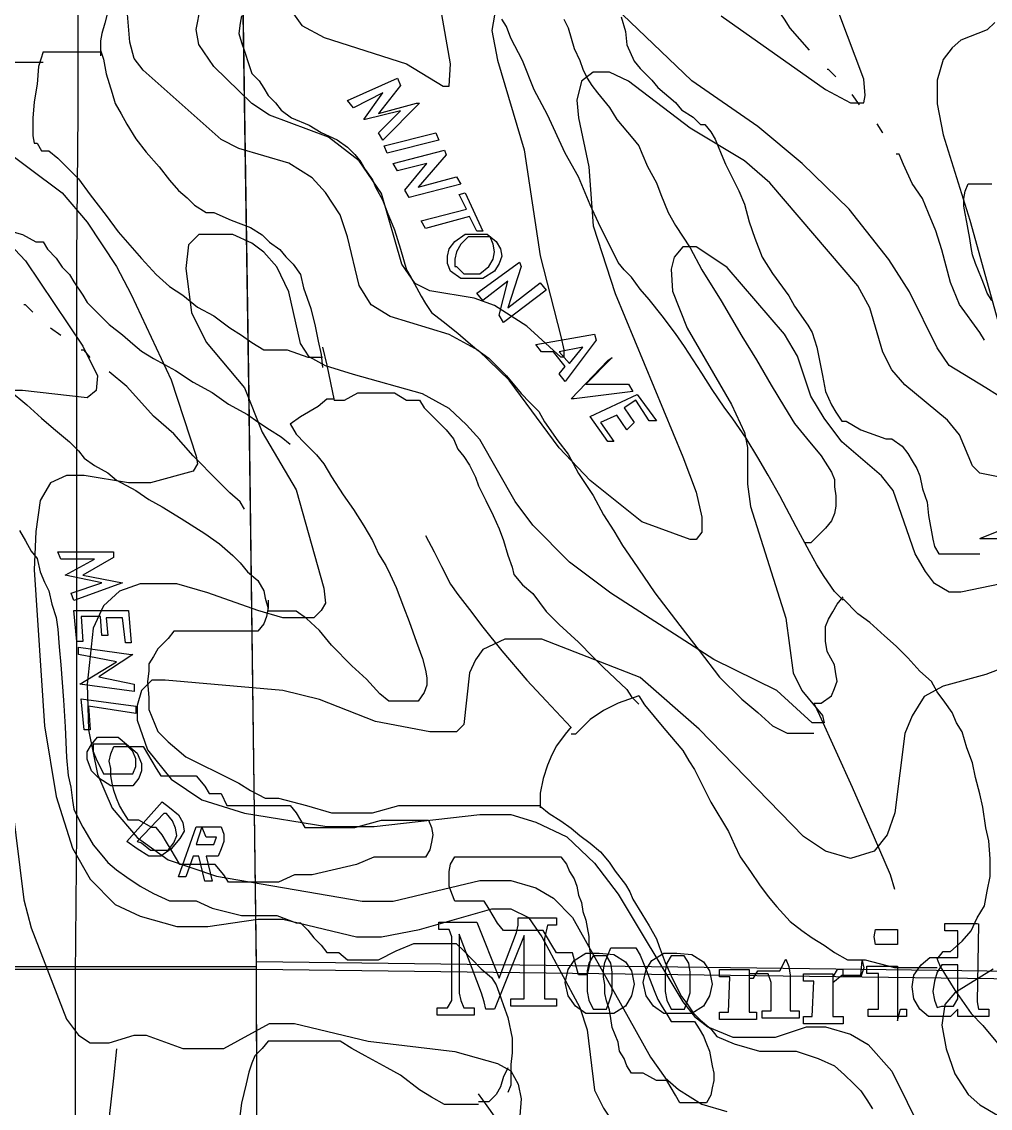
# Model space of a CAD drawing. Extents: x -0.82 to 6.83, y -0.63 to 7.9.
# Drawn here: x 0.791 to 1.1382, y 6.3638 to 6.7534 of the extents above; entities that cross this region are included whole.
import ezdxf

# ---------------------------------------------------------------- set-up
doc = ezdxf.new("R2010")
doc.units = 0
for name, color, linetype in [('Grid', 7, 'CONTINUOUS'), ('Labels', 7, 'CONTINUOUS'), ('roads', 7, 'CONTINUOUS'), ('topo', 7, 'CONTINUOUS'), ('topo_grid', 7, 'CONTINUOUS'), ('water', 7, 'CONTINUOUS'), ('white', 7, 'CONTINUOUS')]:
    doc.layers.add(name, color=color, linetype=linetype)

msp = doc.modelspace()

# ---------------------------------------------------------------- linework, layer by layer
at = {"layer": 'Grid', "color": 1}
for points in [[(0.045704, 6.414713), (0.039377, 6.623496), (0.032523, 6.832834), (0.03674, 7.043204), (0.040958, 7.253045), (0.251861, 7.248283), (0.463291, 7.242991), (0.663648, 7.239816), (0.863478, 7.236112), (0.866642, 7.030504), (0.869277, 6.82487), (0.872441, 6.619236), (0.875077, 6.413602), (0.667866, 6.413602), (0.460654, 6.413602), (0.252915, 6.413602)], [(0.04834, 5.582731), (0.047285, 5.790984), (0.046758, 5.998709), (0.046231, 6.20646), (0.045704, 6.414713), (0.252915, 6.414713), (0.460654, 6.414713), (0.667866, 6.414713), (0.875078, 6.414713), (0.875604, 6.207518), (0.876131, 6.000825), (0.877187, 5.79363), (0.87824, 5.586938), (0.670501, 5.586938), (0.463289, 5.586938), (0.25555, 5.586938)]]:
    msp.add_lwpolyline(points, close=True, dxfattribs=at)
for points in [[(1.706037, 6.405744), (1.498298, 6.40839), (1.290559, 6.411035), (1.08282, 6.413681), (0.875081, 6.416327), (0.872446, 6.621961), (0.869283, 6.827595), (0.866645, 7.033203), (0.863482, 7.238837), (0.966822, 7.238837), (1.070166, 7.238837), (1.276851, 7.238837), (1.491971, 7.241483), (1.707619, 7.244658)], [(1.712365, 5.571645), (1.503571, 5.575349), (1.295305, 5.578524), (1.086511, 5.582228), (0.878245, 5.585932), (0.877192, 5.792625), (0.876136, 5.99982), (0.87561, 6.206513), (0.875083, 6.413708), (1.082822, 6.411062), (1.290561, 6.408416), (1.4983, 6.40577), (1.706039, 6.403124)]]:
    msp.add_lwpolyline(points, dxfattribs=at)
at = {"layer": 'Labels', "color": 6}
for points in [[(0.926751, 6.730546), (0.918842, 6.720492), (0.932551, 6.724196), (0.933604, 6.724196), (0.920423, 6.710967), (0.918841, 6.713613), (0.92675, 6.72155), (0.914096, 6.718375), (0.913569, 6.718375), (0.920423, 6.7279), (0.909878, 6.722609), (0.90777, 6.725255), (0.925696, 6.733192)], [(0.940459, 6.71102), (0.922006, 6.706258), (0.92095, 6.708903), (0.939404, 6.713666)], [(0.943095, 6.705755), (0.933078, 6.694113), (0.946786, 6.697817), (0.948368, 6.695171), (0.929914, 6.690409), (0.928332, 6.693055), (0.93624, 6.70258), (0.925695, 6.699934), (0.924113, 6.70258), (0.942566, 6.707342)], [(0.94995, 6.692049), (0.956277, 6.678291), (0.954168, 6.678291), (0.95153, 6.683583), (0.935713, 6.679349), (0.934131, 6.681995), (0.950476, 6.686229), (0.947841, 6.69152)], [(0.961022, 6.67464), (0.962604, 6.671994), (0.963131, 6.669348), (0.962075, 6.666702), (0.960493, 6.664056), (0.956275, 6.661411), (0.952585, 6.661411), (0.948367, 6.661411), (0.944676, 6.664056), (0.94362, 6.666702), (0.94362, 6.669348), (0.944149, 6.671994), (0.946258, 6.67464), (0.949948, 6.677286), (0.953639, 6.677286), (0.957857, 6.677286)], [(0.946786, 6.665697), (0.949421, 6.663051), (0.952059, 6.663051), (0.955222, 6.663051), (0.958386, 6.665697), (0.959968, 6.668343), (0.960495, 6.670989), (0.959968, 6.673634), (0.958915, 6.67628), (0.956807, 6.67628), (0.954171, 6.67628), (0.951007, 6.67628), (0.948372, 6.673634), (0.94679, 6.670989), (0.946264, 6.668343), (0.946264, 6.665697)], [(0.969985, 6.665697), (0.96524, 6.65088), (0.976839, 6.659876), (0.978948, 6.65723), (0.963658, 6.645589), (0.962076, 6.648234), (0.965239, 6.660405), (0.956276, 6.653526), (0.954168, 6.656172), (0.969458, 6.667284)], [(0.996874, 6.639318), (0.985802, 6.624501), (0.983693, 6.627147), (0.985802, 6.629793), (0.981584, 6.635085), (0.977366, 6.635085), (0.975257, 6.63773), (0.996347, 6.641435)], [(0.983693, 6.635111), (0.987384, 6.630878), (0.992129, 6.636699)], [(1.002674, 6.632994), (0.993184, 6.623469), (1.008474, 6.623469), (1.010056, 6.620824), (0.988966, 6.618178), (0.987911, 6.618178), (1.001092, 6.631936)], [(1.011637, 6.619818), (1.018492, 6.610293), (1.015854, 6.610293), (1.011109, 6.617701), (1.006891, 6.615056), (1.010582, 6.609764), (1.007947, 6.607118), (1.004256, 6.61241), (0.998456, 6.609764), (1.003201, 6.602885), (1.001092, 6.602885), (0.994765, 6.611881)], [(0.823935, 6.561292), (0.812863, 6.554942), (0.827099, 6.552296), (0.827099, 6.552296), (0.8097, 6.545946), (0.808644, 6.548592), (0.819716, 6.552296), (0.806535, 6.554942), (0.806535, 6.554942), (0.81708, 6.560763), (0.804955, 6.560763), (0.803899, 6.563409), (0.823934, 6.563409)], [(0.829208, 6.542322), (0.830261, 6.53068), (0.828152, 6.53068), (0.827099, 6.539676), (0.821299, 6.539676), (0.821825, 6.533326), (0.819717, 6.533326), (0.81919, 6.540205), (0.812336, 6.540205), (0.812863, 6.531209), (0.810754, 6.531209), (0.809701, 6.542322)], [(0.831317, 6.515943), (0.831317, 6.513297), (0.811809, 6.515943), (0.811809, 6.515943), (0.82499, 6.52388), (0.811282, 6.526526), (0.811282, 6.529172), (0.830262, 6.526526), (0.830788, 6.526526), (0.818662, 6.518589)], [(0.831844, 6.508032), (0.831844, 6.505386), (0.814972, 6.508032), (0.815498, 6.499565), (0.81339, 6.499565), (0.812337, 6.510678)], [(0.829208, 6.493797), (0.832371, 6.491151), (0.833953, 6.487447), (0.833953, 6.484801), (0.8329, 6.482155), (0.830791, 6.47951), (0.828154, 6.47951), (0.822881, 6.47951), (0.818663, 6.482155), (0.816028, 6.484801), (0.814445, 6.489035), (0.814445, 6.49168), (0.816028, 6.494326), (0.818136, 6.496972), (0.820772, 6.496972), (0.825517, 6.496972)], [(0.820245, 6.483796), (0.823408, 6.483796), (0.827626, 6.483796), (0.829735, 6.483796), (0.83079, 6.483796), (0.831843, 6.486442), (0.831843, 6.489088), (0.83079, 6.491733), (0.828152, 6.494379), (0.824463, 6.494379), (0.821299, 6.494379), (0.81919, 6.494379), (0.817611, 6.494379), (0.816555, 6.494379), (0.816555, 6.491733), (0.817611, 6.489088)], [(0.843971, 6.471651), (0.847134, 6.469006), (0.848716, 6.46636), (0.849243, 6.463185), (0.84766, 6.460539), (0.844497, 6.456835), (0.840806, 6.454189), (0.836589, 6.454189), (0.832371, 6.456835), (0.82868, 6.459481), (0.841334, 6.473768)], [(0.833953, 6.459004), (0.837117, 6.456359), (0.84028, 6.456359), (0.843444, 6.456359), (0.845553, 6.459004), (0.846608, 6.46165), (0.846082, 6.464296), (0.845029, 6.466942), (0.84292, 6.469588), (0.841864, 6.469588), (0.832374, 6.459534)], [(0.862424, 6.464799), (0.86348, 6.462153), (0.86348, 6.459507), (0.862424, 6.456861), (0.861371, 6.454215), (0.859262, 6.454215), (0.857152, 6.454215), (0.859261, 6.44522), (0.856626, 6.44522), (0.854517, 6.454215), (0.852408, 6.454215), (0.849773, 6.446807), (0.847135, 6.446807), (0.853462, 6.464799), (0.855571, 6.464799), (0.858206, 6.464799), (0.860844, 6.464799)], [(0.85557, 6.464799), (0.853461, 6.458449), (0.855043, 6.458449), (0.857152, 6.458449), (0.858734, 6.458449), (0.859787, 6.458449), (0.860843, 6.461095), (0.860843, 6.461095), (0.860317, 6.461095), (0.858734, 6.461095), (0.857152, 6.461095)], [(0.978421, 6.424741), (0.978421, 6.424741), (0.978421, 6.403045), (0.978421, 6.403045), (0.979477, 6.403045), (0.981059, 6.403045), (0.982638, 6.403045), (0.982638, 6.400399), (0.966295, 6.400399), (0.966295, 6.403045), (0.967875, 6.403045), (0.969457, 6.403045), (0.970513, 6.403045), (0.971039, 6.403045), (0.971039, 6.425799), (0.960494, 6.399341), (0.957859, 6.399341), (0.957332, 6.399341), (0.956803, 6.401987), (0.95575, 6.405162), (0.947841, 6.426328), (0.947841, 6.407808), (0.947841, 6.405162), (0.948368, 6.402516), (0.949423, 6.39987), (0.951532, 6.39987), (0.953114, 6.39987), (0.953114, 6.397224), (0.939932, 6.397224), (0.939932, 6.39987), (0.942041, 6.39987), (0.943623, 6.39987), (0.945205, 6.402516), (0.945205, 6.405162), (0.945205, 6.407808), (0.945205, 6.422624), (0.945205, 6.42527), (0.944149, 6.427916), (0.942041, 6.427916), (0.940459, 6.427916), (0.940459, 6.430562), (0.954167, 6.430562), (0.962076, 6.410453), (0.968403, 6.426858), (0.968929, 6.429503), (0.968929, 6.432149), (0.982637, 6.432149), (0.982637, 6.429503), (0.981055, 6.429503), (0.979476, 6.429503)], [(1.133963, 6.430006), (1.133436, 6.402066), (1.133963, 6.39942), (1.135019, 6.39942), (1.136072, 6.39942), (1.137654, 6.39942), (1.137654, 6.396774), (1.127109, 6.396774), (1.126582, 6.396774), (1.126582, 6.39942), (1.123947, 6.396774), (1.120256, 6.396774), (1.116038, 6.396774), (1.112874, 6.39942), (1.110765, 6.403124), (1.110239, 6.407358), (1.110765, 6.411591), (1.113403, 6.415295), (1.116566, 6.417941), (1.120784, 6.417941), (1.124475, 6.417941), (1.126584, 6.417941), (1.126584, 6.42482), (1.126584, 6.427466), (1.125528, 6.427466), (1.123946, 6.427466), (1.121837, 6.427466), (1.121837, 6.430112), (1.133436, 6.430112)], [(1.100747, 6.422624), (1.099165, 6.422624), (1.098109, 6.422624), (1.097056, 6.422624), (1.09653, 6.42527), (1.097056, 6.427916), (1.098109, 6.427916), (1.099165, 6.427916), (1.100747, 6.427916), (1.102329, 6.427916), (1.103912, 6.427916), (1.104967, 6.427916), (1.104967, 6.42527), (1.104967, 6.422624), (1.103912, 6.422624), (1.102329, 6.422624)], [(1.003202, 6.418946), (1.00742, 6.416301), (1.009529, 6.413126), (1.010582, 6.408363), (1.009529, 6.40413), (1.00742, 6.400426), (1.003202, 6.39778), (0.997929, 6.39778), (0.993184, 6.39778), (0.989494, 6.400426), (0.986856, 6.40413), (0.985803, 6.408892), (0.986856, 6.413655), (0.988965, 6.41683), (0.993183, 6.419476), (0.997928, 6.419476)], [(0.99582, 6.39942), (0.997929, 6.39942), (1.000567, 6.39942), (1.00162, 6.402066), (1.002675, 6.405241), (1.002675, 6.408945), (1.002675, 6.412649), (1.002149, 6.415824), (1.000567, 6.41847), (0.998458, 6.41847), (0.995823, 6.41847), (0.99424, 6.415824), (0.993714, 6.413179), (0.993714, 6.409474), (0.993714, 6.40577), (0.99424, 6.402595)], [(1.031146, 6.418946), (1.035364, 6.416301), (1.037473, 6.413126), (1.038531, 6.408363), (1.037473, 6.40413), (1.035364, 6.400426), (1.031146, 6.39778), (1.025873, 6.39778), (1.021128, 6.39778), (1.017438, 6.400426), (1.0148, 6.40413), (1.013747, 6.408892), (1.0148, 6.413655), (1.016909, 6.41683), (1.021127, 6.419476), (1.025872, 6.419476)], [(1.023764, 6.39942), (1.025873, 6.39942), (1.028511, 6.39942), (1.029564, 6.402066), (1.030619, 6.405241), (1.030619, 6.408945), (1.030619, 6.412649), (1.03009, 6.415824), (1.028508, 6.41847), (1.026399, 6.41847), (1.023761, 6.41847), (1.022182, 6.415824), (1.021655, 6.413179), (1.021655, 6.409474), (1.021655, 6.40577), (1.022182, 6.402595)], [(1.064894, 6.417359), (1.065947, 6.414713), (1.066474, 6.411538), (1.066474, 6.401484), (1.066474, 6.398838), (1.067527, 6.398838), (1.06858, 6.398838), (1.069635, 6.398838), (1.069635, 6.396192), (1.056458, 6.396192), (1.056458, 6.398838), (1.057511, 6.398838), (1.058567, 6.398838), (1.059093, 6.398838), (1.05962, 6.398838), (1.05962, 6.408892), (1.058564, 6.412067), (1.057511, 6.412067), (1.056458, 6.412067), (1.054876, 6.412067), (1.053294, 6.412067), (1.052241, 6.412067), (1.051714, 6.412067), (1.051714, 6.400955), (1.051714, 6.398309), (1.052241, 6.398309), (1.053294, 6.398309), (1.054349, 6.398309), (1.054349, 6.395663), (1.041167, 6.395663), (1.041167, 6.398309), (1.042223, 6.398309), (1.043276, 6.398309), (1.044331, 6.398309), (1.044331, 6.398309), (1.044858, 6.411009), (1.044331, 6.411009), (1.043276, 6.411009), (1.042223, 6.411009), (1.041167, 6.411009), (1.041167, 6.413655), (1.051185, 6.413655), (1.051712, 6.413655), (1.051712, 6.41048), (1.053294, 6.41048), (1.054876, 6.413126), (1.056985, 6.413126), (1.05962, 6.413126), (1.062783, 6.413126)], [(1.092311, 6.41683), (1.092838, 6.414184), (1.091782, 6.411009), (1.090729, 6.411009), (1.089147, 6.411009), (1.086511, 6.411009), (1.085456, 6.411009), (1.085456, 6.413655), (1.085456, 6.413655), (1.085456, 6.413655), (1.083347, 6.413655), (1.081765, 6.411009), (1.081765, 6.399367), (1.081765, 6.396721), (1.082818, 6.396721), (1.0844, 6.396721), (1.085453, 6.396721), (1.085453, 6.394076), (1.071221, 6.394076), (1.071221, 6.396721), (1.072274, 6.396721), (1.07333, 6.396721), (1.074383, 6.396721), (1.074383, 6.396721), (1.074909, 6.409421), (1.074383, 6.409421), (1.07333, 6.409421), (1.072274, 6.409421), (1.071221, 6.409421), (1.071221, 6.412067), (1.081238, 6.412067), (1.081765, 6.412067), (1.081765, 6.408892), (1.084928, 6.411538), (1.088091, 6.411538), (1.090199, 6.411538), (1.091782, 6.411538)], [(1.106019, 6.39942), (1.107075, 6.39942), (1.108128, 6.39942), (1.108128, 6.396774), (1.09442, 6.396774), (1.09442, 6.39942), (1.095473, 6.39942), (1.096529, 6.39942), (1.097582, 6.39942), (1.098108, 6.39942), (1.098108, 6.41212), (1.097582, 6.41212), (1.096529, 6.41212), (1.095473, 6.41212), (1.093891, 6.41212), (1.093891, 6.414766), (1.104436, 6.414766), (1.104962, 6.414766), (1.104962, 6.397833), (1.104962, 6.395187)], [(1.120782, 6.400479), (1.122891, 6.400479), (1.124999, 6.400479), (1.126582, 6.403124), (1.126582, 6.415295), (1.126055, 6.415295), (1.125529, 6.415295), (1.124473, 6.415295), (1.122891, 6.415295), (1.120782, 6.415295), (1.1192, 6.412649), (1.118144, 6.409474), (1.117617, 6.40577), (1.118144, 6.402595), (1.1192, 6.399949)]]:
    msp.add_lwpolyline(points, close=True, dxfattribs=at)
at = {"layer": 'roads', "color": 7}
for points in [[(0.847662, 6.835983), (0.847662, 6.828045), (0.848189, 6.817462), (0.847662, 6.809524), (0.845553, 6.801587), (0.843971, 6.796295), (0.840807, 6.788358), (0.837116, 6.782537), (0.833426, 6.777245), (0.829735, 6.770895), (0.824463, 6.764016), (0.821825, 6.757137), (0.820772, 6.752904), (0.819716, 6.749199), (0.81919, 6.746554), (0.81919, 6.743908), (0.81919, 6.741262)], [(0.869806, 6.755549), (0.86928, 6.752904), (0.868753, 6.749199), (0.869806, 6.746024), (0.870862, 6.742849), (0.872444, 6.738087), (0.873497, 6.734912), (0.876133, 6.732266), (0.877715, 6.72962), (0.879297, 6.726974), (0.881932, 6.724329), (0.884041, 6.721683), (0.887732, 6.719037), (0.894059, 6.716391), (0.898277, 6.713745), (0.904076, 6.711099), (0.907767, 6.708454), (0.910402, 6.705808), (0.912511, 6.703162), (0.914093, 6.700516), (0.916728, 6.696812), (0.917784, 6.694166), (0.920419, 6.689404), (0.922001, 6.68517), (0.924639, 6.67882), (0.926748, 6.671941), (0.928857, 6.664533), (0.930439, 6.661887), (0.932548, 6.658183), (0.93413, 6.655008), (0.935712, 6.652362), (0.937821, 6.649187), (0.942039, 6.646012), (0.947316, 6.641779), (0.951006, 6.638604), (0.95417, 6.635958), (0.958388, 6.632783), (0.964715, 6.626433), (0.969987, 6.620083), (0.973151, 6.616908), (0.976314, 6.613733), (0.978423, 6.610029), (0.983168, 6.603149), (0.986859, 6.598387), (0.99055, 6.591508), (0.995822, 6.58357), (0.999513, 6.576691), (1.003204, 6.57087), (1.006367, 6.565579), (1.010058, 6.560287), (1.017967, 6.548645), (1.02693, 6.537004), (1.033784, 6.528008), (1.041165, 6.518483), (1.049074, 6.510545), (1.054874, 6.505783), (1.060146, 6.50102), (1.065419, 6.498374), (1.069109, 6.498374), (1.071217, 6.498374), (1.074908, 6.498374)], [(0.985278, 6.754412), (0.986861, 6.751237), (0.988969, 6.743828), (0.991078, 6.739595), (0.992134, 6.73642), (0.993716, 6.733245), (0.995298, 6.730599), (0.997407, 6.727953), (1.001625, 6.722662), (1.00426, 6.718428), (1.01006, 6.711549), (1.012169, 6.708903), (1.013225, 6.706258), (1.015333, 6.701495), (1.018496, 6.695674), (1.020079, 6.691441), (1.022714, 6.685091), (1.025349, 6.680328), (1.030622, 6.672391), (1.03484, 6.664453), (1.041694, 6.653341), (1.049075, 6.640641), (1.054348, 6.632174), (1.05962, 6.623178), (1.064365, 6.615241), (1.068056, 6.60942), (1.072274, 6.604128), (1.077546, 6.597778), (1.081237, 6.591958), (1.082293, 6.589312), (1.082293, 6.586666), (1.082819, 6.583491), (1.082819, 6.579787), (1.082293, 6.577141), (1.081237, 6.574495), (1.079128, 6.571849), (1.076493, 6.569203), (1.073858, 6.566558), (1.071749, 6.566558), (1.071747, 6.566558), (1.068583, 6.572378), (1.062784, 6.583491), (1.058566, 6.590899), (1.054875, 6.597249), (1.050657, 6.604128), (1.045912, 6.611008), (1.042748, 6.615241), (1.03853, 6.621591), (1.03484, 6.627412), (1.028513, 6.636937), (1.025349, 6.641699), (1.020604, 6.648049), (1.015859, 6.65387), (1.012695, 6.657574), (1.009532, 6.661808), (1.006897, 6.664453), (1.004788, 6.667099), (1.001624, 6.673449), (0.998461, 6.679799), (0.99477, 6.687737), (0.990552, 6.697791), (0.985807, 6.706258), (0.979475, 6.720016), (0.97473, 6.729012), (0.970512, 6.739595), (0.966294, 6.747533), (0.964714, 6.751766), (0.963132, 6.754412)], [(1.00584, 6.755232), (1.007422, 6.74994), (1.007949, 6.745178), (1.010584, 6.739357), (1.012693, 6.736711), (1.016911, 6.732478), (1.019019, 6.729832), (1.025346, 6.72454), (1.027455, 6.721894), (1.031673, 6.719249), (1.034308, 6.716603), (1.035891, 6.716603), (1.037999, 6.713957), (1.039582, 6.711311), (1.040637, 6.708665), (1.041693, 6.706019), (1.043272, 6.702315), (1.048017, 6.69279), (1.050126, 6.688028), (1.051708, 6.681678), (1.053817, 6.675857), (1.056452, 6.668978), (1.060143, 6.663157), (1.065944, 6.655219), (1.068052, 6.651515), (1.072797, 6.644636), (1.074379, 6.64199), (1.075959, 6.636699), (1.077015, 6.631936), (1.078068, 6.626644), (1.079123, 6.620824), (1.081232, 6.616061), (1.082819, 6.613415), (1.084928, 6.61024), (1.08651, 6.61024), (1.091782, 6.607065), (1.100746, 6.60389), (1.102854, 6.60389), (1.106545, 6.601244), (1.108654, 6.598599), (1.110236, 6.595953), (1.111818, 6.593307), (1.112874, 6.590661), (1.11393, 6.585899), (1.115512, 6.581136), (1.116038, 6.576374), (1.117621, 6.567907), (1.118147, 6.565261), (1.119729, 6.562615), (1.121312, 6.562615), (1.12342, 6.562615), (1.126056, 6.562615), (1.129746, 6.562615), (1.131855, 6.562615), (1.13449, 6.562615)], [(0.798627, 6.742664), (0.797045, 6.737373), (0.796518, 6.731023), (0.795465, 6.724673), (0.794939, 6.718852), (0.794939, 6.715148), (0.794939, 6.712502), (0.795465, 6.709856), (0.795992, 6.709856), (0.796518, 6.709856), (0.798101, 6.70721), (0.800736, 6.70721), (0.803899, 6.704564), (0.806537, 6.701918), (0.811282, 6.697156), (0.8155, 6.691335), (0.821298, 6.683927), (0.825516, 6.678106), (0.829735, 6.673343), (0.833953, 6.668581), (0.839226, 6.66276), (0.843971, 6.658527), (0.848716, 6.655352), (0.853988, 6.651118), (0.859788, 6.647943), (0.865588, 6.64371), (0.869806, 6.641064), (0.873496, 6.638418), (0.877714, 6.635773), (0.880878, 6.635773), (0.88615, 6.635773), (0.893532, 6.633127), (0.898809, 6.633127)], [(0.798627, 6.742664), (0.808645, 6.742664), (0.81919, 6.742664)], [(0.81919, 6.743193), (0.820246, 6.740018), (0.821301, 6.734727), (0.82341, 6.727848), (0.824463, 6.724143), (0.826572, 6.720439), (0.828681, 6.716735), (0.831843, 6.711443), (0.835535, 6.706681), (0.840279, 6.701389), (0.843971, 6.696627), (0.847133, 6.692923), (0.850298, 6.690277), (0.852933, 6.687631), (0.857151, 6.684985), (0.859789, 6.684985), (0.866115, 6.682339), (0.87297, 6.679693), (0.877188, 6.677048), (0.879823, 6.674402), (0.883513, 6.671756), (0.885622, 6.66911), (0.88826, 6.666464), (0.890895, 6.66276), (0.891948, 6.657998), (0.894586, 6.650589), (0.896168, 6.644239), (0.897224, 6.638948), (0.898277, 6.634185), (0.898803, 6.629423)], [(0.788079, 6.73896), (0.793879, 6.73896), (0.798624, 6.73896)], [(0.781755, 6.679773), (0.791246, 6.677127), (0.795991, 6.674481), (0.798626, 6.674481), (0.800208, 6.671835), (0.803371, 6.66866), (0.80548, 6.665485), (0.808115, 6.662839), (0.809697, 6.660194), (0.812861, 6.655431), (0.814444, 6.652785), (0.817081, 6.650139), (0.819717, 6.647494), (0.822352, 6.644848), (0.827097, 6.641144), (0.830788, 6.637969), (0.833951, 6.635323), (0.838169, 6.632677), (0.846078, 6.628444), (0.852405, 6.62421), (0.859259, 6.620506), (0.865059, 6.616273), (0.871913, 6.612569), (0.875604, 6.609923), (0.879822, 6.607277), (0.88404, 6.604631), (0.887203, 6.601985)], [(0.898806, 6.636699), (0.900388, 6.630349), (0.903023, 6.617649)], [(0.786499, 6.621326), (0.792826, 6.616035), (0.798099, 6.611272), (0.802317, 6.607568), (0.808116, 6.602805), (0.81128, 6.59963), (0.813389, 6.596985), (0.81708, 6.594339), (0.821825, 6.591693), (0.824988, 6.589047), (0.831847, 6.585343), (0.836592, 6.582168), (0.841337, 6.579522), (0.848191, 6.575289), (0.856627, 6.569997), (0.8619, 6.566293), (0.866645, 6.56206), (0.86928, 6.559414), (0.871915, 6.556239), (0.875607, 6.553064), (0.877715, 6.54936), (0.878242, 6.546714), (0.879297, 6.54301)], [(0.903024, 6.617701), (0.906715, 6.617701), (0.91146, 6.620347), (0.915678, 6.620347), (0.919369, 6.620347), (0.922004, 6.620347), (0.924642, 6.620347), (0.928859, 6.617701), (0.931497, 6.617701), (0.933606, 6.617701), (0.935188, 6.615056), (0.937826, 6.61241), (0.940461, 6.609764), (0.943096, 6.607118), (0.945731, 6.603943), (0.947314, 6.600239), (0.949422, 6.597593), (0.951531, 6.594418), (0.95364, 6.590185), (0.954693, 6.58701), (0.957331, 6.581718), (0.959966, 6.576426), (0.962075, 6.571664), (0.963657, 6.567431), (0.965237, 6.562139), (0.966819, 6.557906), (0.967345, 6.55526), (0.970509, 6.551556), (0.974199, 6.548381), (0.978945, 6.542031), (0.98369, 6.537268), (0.990544, 6.530918), (0.995816, 6.525626), (0.999512, 6.521922), (1.007947, 6.513985), (1.00953, 6.511339), (1.012168, 6.508693)], [(0.887207, 6.609261), (0.890897, 6.611907), (0.897224, 6.615611), (0.900388, 6.618257), (0.901441, 6.618257), (0.903023, 6.618257)], [(0.887207, 6.609261), (0.889316, 6.605557), (0.892479, 6.602382), (0.896697, 6.598149), (0.899332, 6.594974), (0.90197, 6.590211), (0.906187, 6.583861), (0.909878, 6.57857), (0.913569, 6.572749), (0.916732, 6.567457), (0.918841, 6.562695), (0.921479, 6.558461), (0.923061, 6.555286), (0.92517, 6.550524), (0.927805, 6.543645), (0.929914, 6.538353), (0.932551, 6.530945), (0.93466, 6.525124), (0.935713, 6.52089), (0.93624, 6.518245), (0.93624, 6.515599), (0.935187, 6.512953), (0.933078, 6.509778), (0.931496, 6.509778), (0.928861, 6.509778), (0.926752, 6.509778), (0.92517, 6.509778), (0.922534, 6.509778), (0.91937, 6.512424), (0.914625, 6.517715), (0.909353, 6.522478), (0.901971, 6.529886), (0.897753, 6.535178), (0.893008, 6.539411), (0.889317, 6.542057), (0.886682, 6.542057), (0.884574, 6.542057), (0.882991, 6.542057), (0.881936, 6.542057), (0.8793, 6.542057)], [(0.790186, 6.571055), (0.792294, 6.567351), (0.794403, 6.563647), (0.796512, 6.561001), (0.797565, 6.556239), (0.799147, 6.552535), (0.800729, 6.54936), (0.801782, 6.544597), (0.803364, 6.539835), (0.803891, 6.535601), (0.804417, 6.529251), (0.804944, 6.522901), (0.805471, 6.516551), (0.805997, 6.510201), (0.806524, 6.500676), (0.80705, 6.489564), (0.807577, 6.483214), (0.808632, 6.47898), (0.809159, 6.474218), (0.809685, 6.471043), (0.811268, 6.467868), (0.81285, 6.464693), (0.814432, 6.462047), (0.816541, 6.458343), (0.819705, 6.454639), (0.821814, 6.451993), (0.824976, 6.449347), (0.828668, 6.446701), (0.833417, 6.443526), (0.838162, 6.44088), (0.843962, 6.438235), (0.84818, 6.438235), (0.853452, 6.438235), (0.859252, 6.435589), (0.869798, 6.432943), (0.875069, 6.432943), (0.882451, 6.432943), (0.889306, 6.430297), (0.890888, 6.430297), (0.893526, 6.427651), (0.895634, 6.425005), (0.89827, 6.42236), (0.900378, 6.419714), (0.902487, 6.419714), (0.904596, 6.419714), (0.907759, 6.417068), (0.911977, 6.417068), (0.915141, 6.417068), (0.91672, 6.417068), (0.918829, 6.417068), (0.925156, 6.420243), (0.931483, 6.422889), (0.935174, 6.422889), (0.938337, 6.422889), (0.940975, 6.422889), (0.944138, 6.422889), (0.946773, 6.422889), (0.949411, 6.420243), (0.952046, 6.417597), (0.955736, 6.413893), (0.959427, 6.410718), (0.961009, 6.408072), (0.962062, 6.405426), (0.963645, 6.400664), (0.965227, 6.39643), (0.966809, 6.389022), (0.966809, 6.38373), (0.966282, 6.379497), (0.966282, 6.375793), (0.966282, 6.372089), (0.965227, 6.369443)], [(0.935714, 6.569203), (0.938877, 6.563383), (0.941515, 6.558091), (0.944678, 6.551741), (0.947313, 6.548037), (0.951531, 6.542745), (0.956277, 6.536395), (0.963131, 6.527928), (0.972094, 6.517345), (0.978948, 6.509937), (0.987911, 6.500412)], [(1.13449, 6.568145), (1.142399, 6.57132)], [(1.085455, 6.545999), (1.082292, 6.549174), (1.078601, 6.554466), (1.075966, 6.558699), (1.07333, 6.563462), (1.071748, 6.566637)], [(1.13449, 6.568145), (1.142399, 6.568145)], [(0.879297, 6.545999), (0.879297, 6.543354), (0.87877, 6.540179), (0.877717, 6.537533), (0.875609, 6.534887), (0.872444, 6.534887), (0.869809, 6.534887), (0.860317, 6.534887), (0.851354, 6.534887), (0.848716, 6.534887), (0.847134, 6.534887), (0.845552, 6.534887), (0.843443, 6.532241), (0.839752, 6.528537), (0.83817, 6.525891), (0.83659, 6.523245), (0.83659, 6.520599), (0.83659, 6.520599), (0.836063, 6.516895), (0.83659, 6.511074), (0.83659, 6.506841), (0.838699, 6.501549), (0.839752, 6.498904), (0.843443, 6.495199), (0.846606, 6.492554), (0.84977, 6.489908), (0.855042, 6.487262), (0.861369, 6.484087), (0.868751, 6.480383), (0.872969, 6.477737), (0.878241, 6.475091), (0.882986, 6.475091), (0.893004, 6.472445), (0.901967, 6.469799), (0.907767, 6.469799), (0.91673, 6.469799), (0.92622, 6.472445), (0.930438, 6.472445), (0.935711, 6.472445), (0.940983, 6.472445), (0.946256, 6.472445), (0.954692, 6.472445), (0.962073, 6.472445), (0.967345, 6.472445), (0.972095, 6.472445), (0.973672, 6.472445), (0.976839, 6.472445)], [(1.07491, 6.50909), (1.077545, 6.50909), (1.081236, 6.511736), (1.082292, 6.514382), (1.083345, 6.517028), (1.082818, 6.519673), (1.082292, 6.522848), (1.079657, 6.527611), (1.07913, 6.531315), (1.07913, 6.533961), (1.07913, 6.536607), (1.080183, 6.539253), (1.081765, 6.541898), (1.083348, 6.544544), (1.085456, 6.54719)], [(1.1192, 6.417359), (1.121309, 6.420005), (1.123944, 6.420005), (1.128162, 6.423709), (1.131325, 6.427413), (1.133434, 6.432176), (1.136072, 6.436409), (1.137125, 6.441701), (1.13818, 6.446992), (1.13818, 6.453342), (1.137654, 6.459692), (1.136598, 6.464455), (1.135545, 6.471863), (1.134489, 6.476626), (1.132907, 6.482446), (1.131854, 6.487738), (1.129745, 6.49303), (1.128163, 6.498851), (1.126054, 6.502026), (1.124472, 6.50573), (1.121837, 6.509434), (1.119202, 6.513138), (1.117093, 6.516842), (1.112875, 6.520546), (1.108657, 6.525309), (1.104439, 6.529542), (1.100221, 6.533246), (1.094949, 6.538009), (1.090731, 6.541184), (1.085458, 6.546476)], [(1.012166, 6.511736), (1.004785, 6.50909), (0.999512, 6.506444), (0.994767, 6.503269), (0.992132, 6.500623), (0.989496, 6.497978), (0.987914, 6.497978)], [(1.012166, 6.511736), (1.014275, 6.508561), (1.02113, 6.500094), (1.027984, 6.492157), (1.030093, 6.488453), (1.032201, 6.485278), (1.03431, 6.481044), (1.038, 6.473636), (1.044327, 6.463053), (1.046436, 6.45829), (1.048544, 6.454057), (1.052235, 6.448765), (1.055399, 6.444003), (1.058562, 6.439769), (1.061725, 6.436065), (1.066471, 6.430773), (1.070689, 6.427598), (1.074379, 6.424953), (1.078597, 6.422307), (1.082288, 6.419661), (1.087033, 6.417015), (1.09336, 6.417015), (1.103905, 6.414369), (1.108655, 6.414369), (1.112345, 6.414369), (1.114454, 6.414369), (1.116036, 6.414369), (1.117092, 6.414369), (1.1192, 6.414369)], [(1.07491, 6.50909), (1.077019, 6.504857), (1.088619, 6.478928), (1.096527, 6.460936), (1.102327, 6.447707), (1.103909, 6.442415)], [(0.987913, 6.50065), (0.985804, 6.498004), (0.98264, 6.493771), (0.981058, 6.490596), (0.979476, 6.486891), (0.977894, 6.482129), (0.976841, 6.476837), (0.976841, 6.471546)], [(0.97684, 6.472181), (0.980004, 6.469535), (0.984221, 6.466889), (0.987912, 6.464243), (0.991076, 6.461597), (0.994766, 6.458951), (0.998457, 6.455776), (1.001621, 6.452072), (1.00373, 6.448897), (1.00742, 6.444135), (1.009002, 6.441489), (1.010055, 6.438843), (1.013219, 6.433551), (1.015854, 6.429318), (1.01849, 6.424556), (1.019545, 6.42191), (1.021654, 6.416089), (1.023763, 6.411326), (1.025345, 6.408151), (1.027454, 6.403918), (1.029563, 6.401272), (1.031671, 6.398097), (1.034307, 6.395451), (1.037997, 6.392276), (1.040105, 6.389631), (1.046432, 6.386985), (1.055396, 6.384339), (1.061723, 6.384339), (1.068577, 6.384339), (1.07649, 6.381693), (1.082289, 6.379047), (1.08598, 6.375872), (1.089144, 6.372697), (1.09178, 6.370051), (1.093888, 6.366876), (1.095997, 6.363701)], [(1.1192, 6.417359), (1.120253, 6.414713), (1.125526, 6.406246), (1.131325, 6.39778), (1.135543, 6.393546), (1.140816, 6.387196), (1.145034, 6.383492), (1.147669, 6.380846), (1.15136, 6.378201), (1.153995, 6.378201), (1.15874, 6.378201), (1.161904, 6.378201), (1.16454, 6.378201), (1.166648, 6.378201), (1.169284, 6.378201), (1.16981, 6.378201), (1.171919, 6.378201)], [(0.954695, 6.365157), (0.952586, 6.365157), (0.948368, 6.365157), (0.942569, 6.365157), (0.937824, 6.367803), (0.933605, 6.370448), (0.926751, 6.37574), (0.922006, 6.378386), (0.914097, 6.382619), (0.909352, 6.385265), (0.905134, 6.387911), (0.899862, 6.387911), (0.895117, 6.387911), (0.88879, 6.387911), (0.884572, 6.387911), (0.881934, 6.387911), (0.879299, 6.387911), (0.87719, 6.385265), (0.874555, 6.382619), (0.873502, 6.379973), (0.872446, 6.376798), (0.871393, 6.372565), (0.869811, 6.365686), (0.868755, 6.358278)], [(0.82499, 6.385186), (0.823934, 6.374602), (0.822352, 6.360844), (0.821296, 6.349202), (0.82077, 6.341794)], [(0.965241, 6.378333), (0.963659, 6.375158)], [(0.963659, 6.375184), (0.962603, 6.37148), (0.961024, 6.368834), (0.958389, 6.366189), (0.956806, 6.366189), (0.954698, 6.366189)], [(1.006367, 6.334042), (1.001094, 6.336688), (0.993186, 6.339333), (0.986331, 6.341979), (0.980004, 6.344625), (0.974732, 6.3478), (0.96946, 6.350975), (0.965242, 6.355208), (0.963133, 6.357854), (0.960495, 6.361029), (0.95786, 6.364733), (0.954697, 6.368967)]]:
    msp.add_lwpolyline(points, dxfattribs=at)
at = {"layer": 'topo', "color": 2}
for points in [[(1.147678, 6.588888), (1.134496, 6.591534), (1.131861, 6.59418), (1.127115, 6.605293), (1.122897, 6.610584), (1.107607, 6.623284), (1.102862, 6.628576), (1.099699, 6.634926), (1.094954, 6.650801), (1.090736, 6.658738), (1.059101, 6.695648), (1.050138, 6.703585), (1.03063, 6.715227), (1.008481, 6.73216), (1.001627, 6.735335), (0.995823, 6.735335), (0.991604, 6.73216), (0.990022, 6.725281), (0.990548, 6.718931), (0.994239, 6.701469), (0.995822, 6.680302), (1.00373, 6.65596), (1.027984, 6.597434), (1.032729, 6.584734), (1.034837, 6.575739), (1.034837, 6.570447), (1.032729, 6.567801), (1.030625, 6.567801), (1.013221, 6.574151), (0.994768, 6.588968), (0.983696, 6.600609), (0.965769, 6.624951), (0.954697, 6.635534), (0.944152, 6.641355), (0.923062, 6.647705), (0.916208, 6.651939), (0.91199, 6.658818), (0.907772, 6.67628), (0.905137, 6.684218), (0.899865, 6.692155), (0.89512, 6.697447), (0.886684, 6.702739), (0.868757, 6.70803), (0.862426, 6.711205), (0.834482, 6.736076), (0.831318, 6.740309), (0.829736, 6.74613), (0.8271, 6.777748)], [(0.887212, 6.757904), (0.89143, 6.752083), (0.899338, 6.74785), (0.928864, 6.738325), (0.942045, 6.730388), (0.944154, 6.730388), (0.94468, 6.738325), (0.939935, 6.765762)], [(0.961024, 6.759254), (0.959442, 6.750258), (0.961551, 6.739674), (0.97104, 6.707528), (0.97684, 6.66956), (0.984221, 6.640561), (0.985277, 6.635799), (0.985277, 6.633153), (0.984224, 6.633153), (0.972097, 6.644266), (0.960498, 6.651674), (0.953116, 6.65432), (0.937299, 6.656966), (0.932026, 6.659611), (0.927281, 6.666491), (0.9199, 6.691891), (0.911991, 6.703532), (0.900919, 6.711999), (0.879829, 6.719936), (0.873502, 6.72417), (0.859794, 6.737399), (0.854521, 6.745336), (0.853463, 6.750628), (0.855045, 6.758566)], [(1.140819, 6.619554), (1.136601, 6.622199), (1.123419, 6.630137), (1.119201, 6.636487), (1.109184, 6.656595), (1.101802, 6.668237), (1.087567, 6.686229), (1.070695, 6.702633), (1.054878, 6.715862), (1.031147, 6.732266), (1.006367, 6.756079)], [(1.041693, 6.755602), (1.079132, 6.729144), (1.088095, 6.724381), (1.09284, 6.724381), (1.093369, 6.727027), (1.09284, 6.732848), (1.083877, 6.756661)], [(1.139764, 6.753142), (1.137128, 6.750496), (1.127637, 6.746792), (1.124474, 6.744146), (1.12131, 6.739913), (1.119202, 6.732504), (1.119202, 6.724038), (1.12131, 6.712925), (1.130801, 6.682339), (1.144509, 6.633312)], [(0.781233, 6.71012), (0.805486, 6.692129), (0.814449, 6.681545), (0.824994, 6.66567), (0.830266, 6.655616), (0.844502, 6.62503), (0.853465, 6.59762), (0.853992, 6.594974), (0.85241, 6.592328), (0.83712, 6.588095), (0.829212, 6.588095), (0.813394, 6.59074), (0.807067, 6.59074), (0.801268, 6.588095), (0.797577, 6.581745), (0.795994, 6.570632), (0.795468, 6.556874), (0.799159, 6.500994), (0.803377, 6.475594), (0.809176, 6.457073), (0.815503, 6.44596), (0.824466, 6.436965), (0.83343, 6.432731), (0.846611, 6.429027), (0.857687, 6.429027), (0.875614, 6.431673), (0.884577, 6.431673), (0.910939, 6.425323), (0.919902, 6.425323), (0.933611, 6.427969), (0.959446, 6.435377), (0.9663, 6.435377), (0.972627, 6.432202), (0.977372, 6.425323), (0.99108, 6.399923), (0.993718, 6.391985), (0.996353, 6.37029), (0.999516, 6.36394), (1.003734, 6.35759)], [(0.782811, 6.677735), (0.792301, 6.667681), (0.812864, 6.637095), (0.818136, 6.626512), (0.81761, 6.62122), (0.814447, 6.618575), (0.791248, 6.62122), (0.769102, 6.62122)], [(1.145563, 6.552561), (1.127637, 6.548857), (1.123419, 6.548857), (1.118147, 6.552032), (1.114983, 6.556265), (1.111292, 6.562615), (1.103384, 6.585369), (1.099166, 6.590661), (1.08493, 6.602832), (1.078603, 6.611299), (1.073858, 6.619236), (1.069113, 6.633524), (1.064368, 6.641461), (1.043805, 6.665274), (1.036946, 6.670036), (1.032728, 6.672682), (1.027983, 6.672682), (1.02482, 6.668978), (1.023764, 6.664744), (1.024291, 6.656807), (1.029564, 6.643578), (1.045381, 6.616167), (1.050131, 6.606113), (1.051184, 6.600821), (1.051184, 6.587592), (1.052239, 6.579654), (1.064893, 6.539596), (1.067529, 6.520017), (1.070691, 6.513667), (1.078074, 6.504671), (1.0786, 6.502026), (1.077544, 6.502026), (1.074382, 6.502026), (1.061728, 6.513667), (1.039052, 6.52478), (1.002145, 6.548592), (0.987382, 6.559705), (0.974201, 6.572934), (0.967874, 6.581401), (0.95522, 6.603626), (0.950475, 6.608917), (0.944148, 6.614738), (0.934658, 6.62003), (0.909877, 6.626909), (0.899859, 6.630084), (0.89406, 6.633259), (0.890895, 6.638021), (0.886677, 6.656542), (0.88246, 6.665538), (0.877714, 6.67083), (0.873496, 6.674005), (0.866642, 6.67718), (0.860315, 6.67718), (0.854512, 6.67718), (0.850821, 6.673476), (0.849768, 6.665009), (0.851876, 6.649134), (0.857153, 6.638551), (0.870861, 6.622146), (0.877188, 6.606271), (0.889314, 6.585634), (0.899332, 6.550312), (0.899859, 6.54502), (0.898277, 6.542375), (0.895639, 6.539729), (0.884567, 6.539729), (0.875604, 6.542375), (0.857678, 6.548725), (0.846601, 6.5519), (0.83342, 6.5519), (0.826039, 6.549254), (0.820239, 6.543962), (0.816548, 6.536025), (0.814439, 6.515916), (0.814966, 6.499512), (0.81813, 6.483637), (0.823402, 6.471466), (0.832365, 6.460883), (0.843437, 6.452945), (0.860841, 6.447125), (0.913038, 6.438129), (0.92411, 6.438129), (0.955218, 6.445537), (0.96629, 6.445537), (0.975253, 6.442891), (0.98158, 6.439187), (0.988434, 6.432308), (1.016378, 6.382222), (1.021651, 6.374814), (1.026396, 6.370581), (1.034832, 6.365289), (1.043799, 6.362643)], [(1.151893, 6.525256), (1.136603, 6.519435), (1.121313, 6.515202), (1.114459, 6.511498), (1.110241, 6.504619), (1.107603, 6.498269), (1.103913, 6.469799), (1.101275, 6.461862), (1.09653, 6.456041), (1.088094, 6.453395), (1.079131, 6.456041), (1.071222, 6.461333), (1.033784, 6.49983), (1.012694, 6.51835), (0.977369, 6.532109), (0.964187, 6.532109), (0.956279, 6.528405), (0.953641, 6.5247), (0.951532, 6.519938), (0.949421, 6.501417), (0.946786, 6.498771), (0.944151, 6.498771), (0.937298, 6.498771), (0.91779, 6.502475), (0.897754, 6.510413), (0.884573, 6.513588), (0.842389, 6.517292), (0.837644, 6.517292), (0.833953, 6.513588), (0.832373, 6.508296), (0.832373, 6.503005), (0.836063, 6.492421), (0.844499, 6.481838), (0.855571, 6.47443), (0.870866, 6.469667), (0.900392, 6.464905), (0.917263, 6.464905), (0.955225, 6.469138), (0.966297, 6.469138), (0.97526, 6.466492), (0.986333, 6.4612), (0.99635, 6.451675), (1.004786, 6.440563), (1.027985, 6.402066), (1.032203, 6.396774), (1.036948, 6.39307), (1.045911, 6.389366), (1.054879, 6.389366), (1.061206, 6.389366), (1.072278, 6.39307), (1.079132, 6.39307), (1.088095, 6.390424), (1.094422, 6.38672), (1.102858, 6.377195), (1.11393, 6.35497)], [(0.785972, 6.48496), (0.791773, 6.438579), (0.794408, 6.428524), (0.807062, 6.395822), (0.81128, 6.390001), (0.815498, 6.387355), (0.822354, 6.387355), (0.831317, 6.390001), (0.835535, 6.390001), (0.848716, 6.385239), (0.855575, 6.385239), (0.863484, 6.385239), (0.879828, 6.394234), (0.888791, 6.394234), (0.915154, 6.387884), (0.946261, 6.38418), (0.961551, 6.379947), (0.966296, 6.377301), (0.968931, 6.372539), (0.969987, 6.367247), (0.968931, 6.353489)], [(1.139236, 6.413761), (1.125528, 6.405294), (1.121837, 6.401061), (1.120784, 6.393652), (1.122366, 6.385186), (1.125531, 6.37619), (1.130276, 6.368781), (1.134494, 6.365077), (1.140821, 6.361373)]]:
    msp.add_lwpolyline(points, dxfattribs=at)
at = {"layer": 'topo_grid', "color": 7}
msp.add_lwpolyline([(0.810213, 6.360421), (0.810213, 6.411565), (0.81074, 6.463238), (0.81074, 6.514911), (0.81074, 6.566028), (0.81074, 6.617701), (0.81074, 6.668845), (0.811266, 6.720519), (0.811266, 6.772192), (0.811266, 6.823336), (0.811266, 6.875009), (0.811266, 6.926153), (0.811266, 6.977826), (0.811793, 7.029499), (0.811793, 7.080643), (0.811793, 7.13229), (0.811793, 7.183434), (0.811793, 7.225105)], dxfattribs=at)
at = {"layer": 'water', "color": 4}
for points in [[(1.073329, 6.743193), (1.066474, 6.751131), (1.064365, 6.754306), (1.062257, 6.757481), (1.061204, 6.760127), (1.060148, 6.763302), (1.058566, 6.769652), (1.058039, 6.773885), (1.05593, 6.77706), (1.054875, 6.780764), (1.051184, 6.783939), (1.047494, 6.788173), (1.042749, 6.792935), (1.03484, 6.804048), (1.033784, 6.806693)], [(1.082819, 6.733695), (1.080184, 6.736341), (1.079657, 6.736341)], [(1.091255, 6.723694), (1.08862, 6.727398)], [(1.099691, 6.713666), (1.099691, 6.713666), (1.097582, 6.716841), (1.097582, 6.716841)], [(1.136072, 6.639318), (1.13449, 6.641964), (1.127109, 6.652018), (1.123946, 6.659955), (1.120782, 6.671597), (1.118673, 6.678476), (1.116038, 6.684826), (1.113929, 6.690118), (1.110238, 6.69541), (1.107075, 6.702289), (1.105493, 6.705993), (1.104437, 6.705993)], [(0.794937, 6.649346), (0.792299, 6.651991), (0.791773, 6.651991)], [(0.804954, 6.640905), (0.804954, 6.640905), (0.801263, 6.643551)], [(0.815499, 6.632994), (0.81339, 6.63564), (0.812335, 6.63564)], [(0.870862, 6.578702), (0.86928, 6.581348), (0.865589, 6.584523), (0.861371, 6.588756), (0.852408, 6.597752), (0.845554, 6.605689), (0.838172, 6.612039), (0.828682, 6.622623), (0.822355, 6.627914), (0.822355, 6.627914)]]:
    msp.add_lwpolyline(points, dxfattribs=at)
at = {"layer": 'white', "color": 7}
msp.add_lwpolyline([(1.138707, 6.6535), (1.137125, 6.656145), (1.136069, 6.658791), (1.135016, 6.661437), (1.13396, 6.664083), (1.132907, 6.666729), (1.131852, 6.669904), (1.131325, 6.67255), (1.130798, 6.675725), (1.130272, 6.6789), (1.129745, 6.681545), (1.129219, 6.68472), (1.128692, 6.687366), (1.128692, 6.690012), (1.129219, 6.692658), (1.130272, 6.695304), (1.131328, 6.695304), (1.13291, 6.695304), (1.135019, 6.695304), (1.137127, 6.695304), (1.13871, 6.695304)], dxfattribs=at)
for points in [[(0.864533, 6.472445), (0.867168, 6.472445), (0.869806, 6.472445), (0.875605, 6.472445), (0.87824, 6.472445), (0.880352, 6.472445), (0.88246, 6.472445), (0.885623, 6.472445), (0.887205, 6.472445), (0.889314, 6.469799), (0.890896, 6.467154), (0.892478, 6.464508), (0.894587, 6.464508), (0.896696, 6.464508), (0.898805, 6.464508), (0.901969, 6.464508), (0.904604, 6.464508), (0.907767, 6.464508), (0.910405, 6.464508), (0.919895, 6.467154), (0.92253, 6.467154), (0.925694, 6.467154), (0.92833, 6.467154), (0.930965, 6.467154), (0.9336, 6.467154), (0.935182, 6.467154), (0.936764, 6.467154), (0.937817, 6.464508), (0.938344, 6.461862), (0.937817, 6.459216), (0.937291, 6.45657), (0.935709, 6.453924), (0.93413, 6.453924), (0.931492, 6.453924), (0.928857, 6.453924), (0.926222, 6.453924), (0.923058, 6.453924), (0.917259, 6.453924), (0.910932, 6.451279), (0.895114, 6.447574), (0.888788, 6.447574), (0.882988, 6.444929), (0.879824, 6.444929), (0.876661, 6.444929), (0.874026, 6.444929), (0.87139, 6.444929), (0.868752, 6.444929), (0.866644, 6.444929), (0.865062, 6.444929), (0.863479, 6.447574), (0.860315, 6.451279), (0.858207, 6.451279), (0.856627, 6.451279), (0.853989, 6.451279), (0.851881, 6.451279), (0.849772, 6.451279), (0.847663, 6.451279), (0.846081, 6.453924), (0.844499, 6.45657), (0.842916, 6.459216), (0.841337, 6.461862), (0.839228, 6.464508), (0.837646, 6.464508), (0.832901, 6.467154), (0.830792, 6.467154), (0.82921, 6.467154), (0.827628, 6.469799), (0.826048, 6.472445), (0.824993, 6.475091), (0.823937, 6.477737), (0.823411, 6.480383), (0.822884, 6.483029), (0.822884, 6.485674), (0.822358, 6.48832), (0.822884, 6.490966), (0.82394, 6.493612), (0.824993, 6.493612), (0.826575, 6.493612), (0.828684, 6.493612), (0.830792, 6.493612), (0.832901, 6.493612), (0.834483, 6.493612), (0.836063, 6.490966), (0.837645, 6.48832), (0.839227, 6.485674), (0.84081, 6.483029), (0.842918, 6.483029), (0.84503, 6.483029), (0.847138, 6.483029), (0.849774, 6.483029), (0.851356, 6.483029), (0.853465, 6.483029), (0.856629, 6.479324), (0.858211, 6.476679), (0.86032, 6.476679), (0.862428, 6.476679), (0.864532, 6.472445)], [(0.988439, 6.419634), (0.98633, 6.419634), (0.984748, 6.419634), (0.982639, 6.419634), (0.981057, 6.42228), (0.979475, 6.424926), (0.977893, 6.427572), (0.97631, 6.427572), (0.974202, 6.427572), (0.972093, 6.427572), (0.969458, 6.427572), (0.967349, 6.427572), (0.96524, 6.427572), (0.963658, 6.427572), (0.961549, 6.430218), (0.959967, 6.432864), (0.958385, 6.435509), (0.956803, 6.438155), (0.954694, 6.438155), (0.952585, 6.438155), (0.950476, 6.438155), (0.948368, 6.438155), (0.946259, 6.438155), (0.945206, 6.440801), (0.94415, 6.443447), (0.94415, 6.446093), (0.94415, 6.448739), (0.944677, 6.451384), (0.946259, 6.45403), (0.948368, 6.45403), (0.950476, 6.45403), (0.953112, 6.45403), (0.956276, 6.45403), (0.958911, 6.45403), (0.962075, 6.45403), (0.965238, 6.45403), (0.968401, 6.45403), (0.971039, 6.45403), (0.974202, 6.45403), (0.977366, 6.45403), (0.980001, 6.45403), (0.98211, 6.45403), (0.984219, 6.45403), (0.986327, 6.451384), (0.98738, 6.448739), (0.988962, 6.446093), (0.990018, 6.443447), (0.990545, 6.440272), (0.991598, 6.437626), (0.992124, 6.434451), (0.99318, 6.431276), (0.993706, 6.42863), (0.994233, 6.425455), (0.994233, 6.42228), (0.99476, 6.419634), (0.99476, 6.416989), (0.994233, 6.414343), (0.993706, 6.411697), (0.992124, 6.411697), (0.990542, 6.411697), (0.988439, 6.419634)], [(1.032729, 6.365845), (1.030621, 6.365845), (1.028512, 6.365845), (1.02693, 6.365845), (1.025348, 6.36849), (1.023766, 6.371136), (1.022183, 6.373782), (1.020075, 6.373782), (1.018492, 6.373782), (1.013747, 6.376428), (1.011639, 6.376428), (1.00953, 6.376428), (1.007948, 6.379074), (1.006895, 6.38172), (1.005312, 6.384365), (1.004786, 6.38754), (1.00373, 6.390186), (1.002677, 6.392832), (1.002151, 6.396007), (1.001624, 6.399182), (1.000568, 6.402357), (1.000042, 6.405003), (1.000042, 6.408178), (0.999515, 6.410824), (0.999515, 6.41347), (1.000042, 6.416115), (1.001098, 6.418761), (1.002151, 6.421407), (1.003733, 6.421407), (1.005842, 6.421407), (1.00795, 6.421407), (1.009533, 6.421407), (1.011112, 6.421407), (1.012694, 6.418761), (1.01375, 6.416115), (1.014803, 6.41347), (1.016912, 6.408178), (1.017967, 6.405532), (1.01902, 6.402886), (1.020603, 6.40024), (1.022185, 6.397595), (1.023767, 6.394949), (1.026405, 6.394949), (1.028514, 6.394949), (1.030622, 6.394949), (1.032205, 6.394949), (1.033787, 6.392303), (1.035369, 6.389657), (1.036422, 6.387011), (1.037478, 6.384365), (1.038004, 6.38172), (1.038531, 6.379074), (1.039057, 6.376428), (1.039057, 6.373782), (1.038531, 6.371136), (1.038004, 6.36849), (1.036422, 6.365845), (1.03484, 6.365845), (1.032729, 6.365845)]]:
    msp.add_lwpolyline(points, close=True, dxfattribs=at)

doc.saveas('drawing.dxf')
